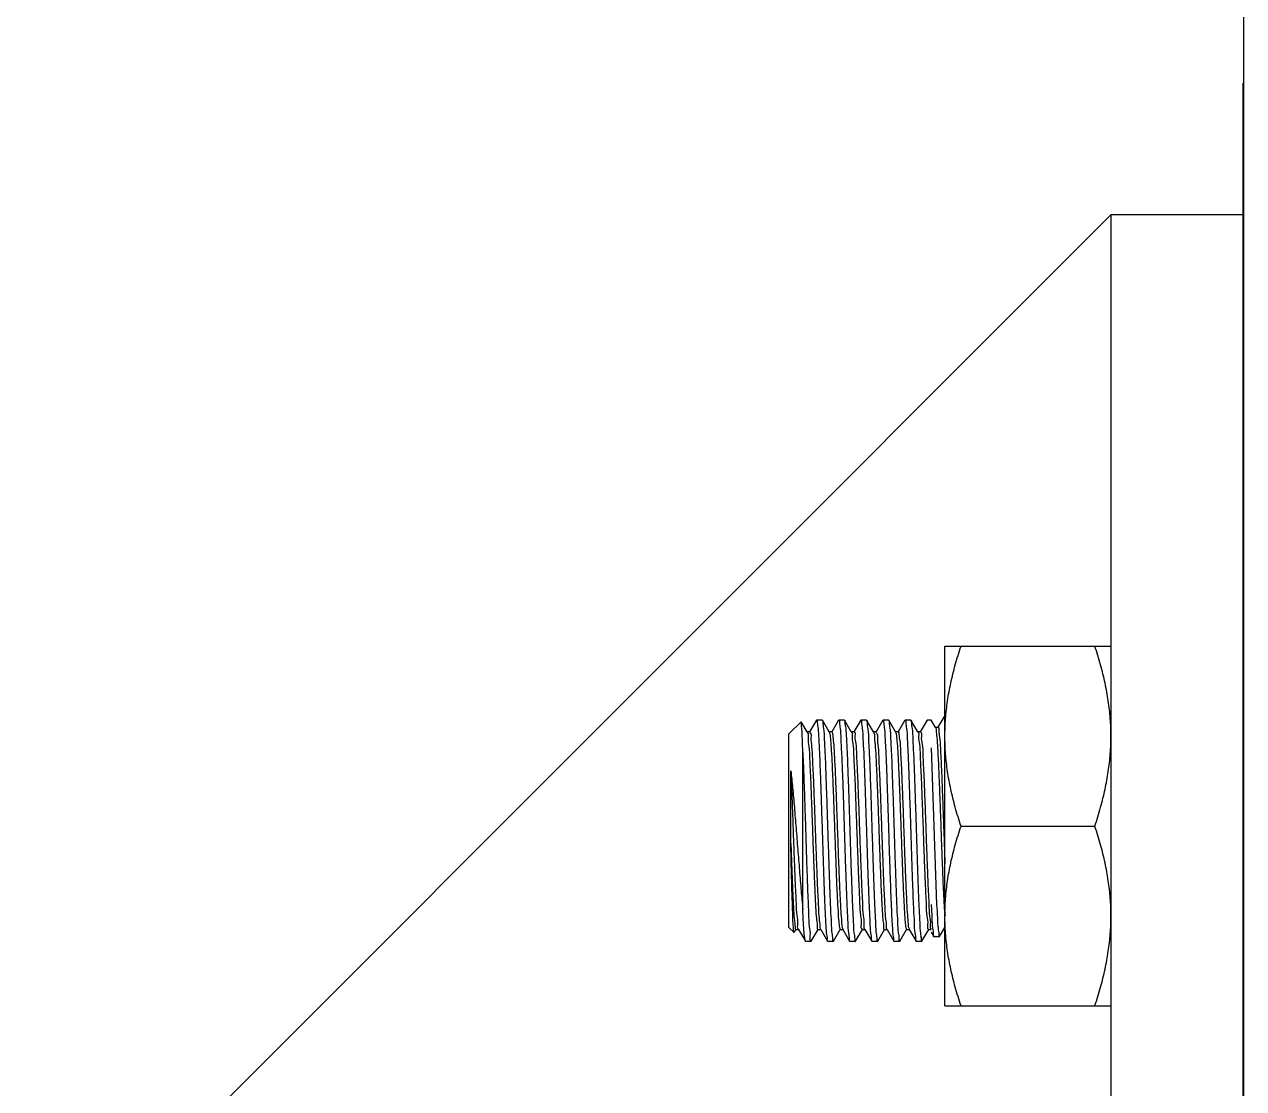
# Model space of a CAD drawing. Extents: x 815029915 to 815825525, y 579155098 to 579748855.
# Drawn here: x 815617232.6 to 815617569.9, y 579328802.5 to 579329096.9 of the extents above; entities that cross this region are included whole.
import ezdxf

# ---------------------------------------------------------------- set-up
doc = ezdxf.new("R2010")
doc.units = 0
doc.header["$LTSCALE"] = 100
doc.header["$MEASUREMENT"] = 0
doc.layers.add('02___PRT_ALL_AXES', color=7, linetype='Continuous')

msp = doc.modelspace()

# ---------------------------------------------------------------- linework, layer by layer
at = {"color": 0, "linetype": 'Continuous'}
for p, q in [((815617569.88, 579331245.92), (815617569.88, 579327846.51)), ((815617451.71, 579328904.41), (815617449.83, 579328901.16)), ((815617453.3, 579328904.46), (815617453.35, 579328904.41)), ((815617455.24, 579328901.15), (815617453.35, 579328904.41)), ((815617457.84, 579328904.41), (815617455.95, 579328901.16)), ((815617459.42, 579328904.46), (815617459.47, 579328904.41)), ((815617461.36, 579328901.15), (815617459.47, 579328904.41)), ((815617463.96, 579328904.41), (815617462.08, 579328901.16)), ((815617465.54, 579328904.46), (815617465.6, 579328904.41)), ((815617467.49, 579328901.15), (815617465.6, 579328904.41)), ((815617470.08, 579328904.41), (815617468.2, 579328901.16)), ((815617471.66, 579328904.46), (815617471.72, 579328904.41)), ((815617473.61, 579328901.15), (815617471.72, 579328904.41)), ((815617476.2, 579328904.41), (815617474.32, 579328901.16)), ((815617477.79, 579328904.46), (815617477.84, 579328904.41)), ((815617479.73, 579328901.15), (815617477.84, 579328904.41)), ((815617482.32, 579328904.41), (815617480.44, 579328901.16)), ((815617484.62, 579328902.42), (815617483.44, 579328904.46)), ((815617484.62, 579328902.42), (815617483.44, 579328904.46)), ((815617487.21, 579328905.69), (815617485.33, 579328902.44)), ((815617487.21, 579328905.69), (815617485.33, 579328902.44)), ((815617444.12, 579328900.63), (815617447.46, 579328903.97)), ((815617447.49, 579328903.96), (815617447.46, 579328903.97)), ((815617449.12, 579328901.15), (815617447.49, 579328903.96)), ((815617449.1, 579328901), (815617449.21, 579328900.93)), ((815617449.15, 579328901.09), (815617449.12, 579328901.15)), ((815617449.85, 579328901.15), (815617449.15, 579328901.15)), ((815617455.27, 579328901.09), (815617455.24, 579328901.15)), ((815617455.25, 579328901.08), (815617455.31, 579328900.96)), ((815617455.98, 579328901.15), (815617455.27, 579328901.15)), ((815617461.39, 579328901.09), (815617461.36, 579328901.15)), ((815617462.1, 579328901.15), (815617461.39, 579328901.15)), ((815617461.39, 579328901.09), (815617461.46, 579328901.1)), ((815617467.52, 579328901.09), (815617467.49, 579328901.15)), ((815617468.22, 579328901.15), (815617467.52, 579328901.15)), ((815617473.64, 579328901.09), (815617473.61, 579328901.15)), ((815617473.63, 579328901.09), (815617473.68, 579328900.97)), ((815617474.34, 579328901.15), (815617473.64, 579328901.15)), ((815617479.76, 579328901.09), (815617479.73, 579328901.15)), ((815617480.46, 579328901.15), (815617479.76, 579328901.15)), ((815617484.65, 579328902.37), (815617484.62, 579328902.42)), ((815617484.65, 579328902.37), (815617484.62, 579328902.42)), ((815617485.35, 579328902.42), (815617484.65, 579328902.42)), ((815617485.35, 579328902.42), (815617484.65, 579328902.42)), ((815617444.11, 579328847.07), (815617444.11, 579328900.63)), ((815617447.94, 579328852.19), (815617447.94, 579328895.48)), ((815617483.44, 579328896.76), (815617484.97, 579328853.48)), ((815617483.44, 579328896.76), (815617484.97, 579328853.48)), ((815617444.63, 579328870.21), (815617444.63, 579328890.4)), ((815617483.44, 579328853.48), (815617483.6, 579328850.26)), ((815617483.44, 579328853.48), (815617483.6, 579328850.26)), ((815617483.6, 579328850.26), (815617483.63, 579328849.67)), ((815617483.6, 579328850.26), (815617483.63, 579328849.67)), ((815617444.12, 579328847.07), (815617445.52, 579328845.66)), ((815617477.23, 579328846.97), (815617477.38, 579328846.63)), ((815617485.79, 579328844.56), (815617487.26, 579328847.12)), ((815617485.79, 579328844.56), (815617487.26, 579328847.12)), ((815617445.55, 579328845.68), (815617446.05, 579328846.54)), ((815617446.03, 579328846.55), (815617446.73, 579328846.55)), ((815617446.73, 579328846.6), (815617446.76, 579328846.55)), ((815617446.76, 579328846.55), (815617448.65, 579328843.29)), ((815617450.29, 579328843.29), (815617452.17, 579328846.54)), ((815617452.15, 579328846.55), (815617452.86, 579328846.55)), ((815617452.76, 579328846.68), (815617452.87, 579328846.59)), ((815617452.86, 579328846.6), (815617452.89, 579328846.55)), ((815617452.89, 579328846.55), (815617454.77, 579328843.29)), ((815617456.41, 579328843.29), (815617458.29, 579328846.54)), ((815617458.27, 579328846.55), (815617458.98, 579328846.55)), ((815617458.95, 579328846.75), (815617459.01, 579328846.62)), ((815617458.98, 579328846.6), (815617459.01, 579328846.55)), ((815617459.01, 579328846.55), (815617460.9, 579328843.29)), ((815617462.53, 579328843.29), (815617464.42, 579328846.54)), ((815617464.39, 579328846.55), (815617465.1, 579328846.55)), ((815617465.05, 579328846.72), (815617465.12, 579328846.7)), ((815617465.1, 579328846.6), (815617465.13, 579328846.55)), ((815617465.13, 579328846.55), (815617467.02, 579328843.29)), ((815617468.66, 579328843.29), (815617470.54, 579328846.54)), ((815617470.52, 579328846.55), (815617471.22, 579328846.55)), ((815617471.22, 579328846.6), (815617471.25, 579328846.55)), ((815617471.25, 579328846.55), (815617473.14, 579328843.29)), ((815617474.78, 579328843.29), (815617476.66, 579328846.54)), ((815617476.64, 579328846.55), (815617477.34, 579328846.55)), ((815617477.34, 579328846.6), (815617477.37, 579328846.55)), ((815617477.37, 579328846.55), (815617479.26, 579328843.29)), ((815617480.53, 579328844.43), (815617480.56, 579328844.38)), ((815617480.9, 579328843.29), (815617482.78, 579328846.54)), ((815617482.76, 579328846.55), (815617483.47, 579328846.55)), ((815617483.44, 579328845.79), (815617484.15, 579328844.56)), ((815617483.44, 579328845.79), (815617484.15, 579328844.56)), ((815617484.15, 579328844.56), (815617484.2, 579328844.52)), ((815617484.15, 579328844.56), (815617484.2, 579328844.52)), ((815617485.73, 579328844.52), (815617485.79, 579328844.56)), ((815617485.73, 579328844.52), (815617485.79, 579328844.56)), ((815617448.71, 579328843.24), (815617448.65, 579328843.29)), ((815617450.24, 579328843.24), (815617450.29, 579328843.29)), ((815617454.77, 579328843.29), (815617454.83, 579328843.24)), ((815617456.36, 579328843.24), (815617456.41, 579328843.29)), ((815617460.9, 579328843.29), (815617460.95, 579328843.24)), ((815617462.48, 579328843.24), (815617462.53, 579328843.29)), ((815617467.02, 579328843.29), (815617467.07, 579328843.24)), ((815617468.6, 579328843.24), (815617468.66, 579328843.29)), ((815617473.14, 579328843.29), (815617473.19, 579328843.24)), ((815617474.73, 579328843.24), (815617474.78, 579328843.29)), ((815617479.26, 579328843.29), (815617479.32, 579328843.24)), ((815617480.85, 579328843.24), (815617480.9, 579328843.29))]:
    msp.add_line(p, q, dxfattribs=at)
at = {"color": 0}
for p, q in [((815617569.64, 579329080.62), (815617569.64, 579328464.15)), ((815616989.63, 579328500.61), (815617533.18, 579329044.15)), ((815617533.18, 579329044.15), (815617533.18, 579328500.61)), ((815617569.64, 579329044.15), (815617533.18, 579329044.15))]:
    msp.add_line(p, q, dxfattribs=at)
at = {"color": 0, "linetype": 'Continuous'}
for points, start_tangent, end_tangent in [([(815617451.77, 579328904.46), (815617451.78, 579328904.46)], (1, 0), (0.998721, -0.050563)), ([(815617451.78, 579328904.46), (815617451.96, 579328903.87), (815617452.15, 579328902.13), (815617452.34, 579328899.3), (815617452.53, 579328895.49), (815617452.72, 579328890.86), (815617452.92, 579328885.56), (815617453.11, 579328879.82), (815617453.3, 579328873.85), (815617453.49, 579328867.88), (815617453.68, 579328862.14), (815617453.87, 579328856.84), (815617454.06, 579328852.2), (815617454.25, 579328848.4), (815617454.45, 579328845.57), (815617454.64, 579328843.83), (815617454.76, 579328843.25)], (0.998721, -0.050562), (0.898123, -0.439744)), ([(815617453.37, 579328904.44), (815617453.49, 579328903.87), (815617453.69, 579328902.07), (815617453.88, 579328899.15), (815617454.07, 579328895.31), (815617454.26, 579328890.68), (815617454.45, 579328885.3), (815617454.65, 579328879.45), (815617454.84, 579328873.49), (815617455.03, 579328867.6), (815617455.22, 579328861.92), (815617455.41, 579328856.64), (815617455.6, 579328852.06), (815617455.79, 579328848.31), (815617455.98, 579328845.52), (815617456.17, 579328843.82), (815617456.35, 579328843.24)], (0.900078, -0.43573), (0.998664, -0.051676)), ([(815617457.89, 579328904.46), (815617457.9, 579328904.46)], (1, 0), (0.998721, -0.050563)), ([(815617457.9, 579328904.46), (815617458.08, 579328903.87), (815617458.27, 579328902.13), (815617458.46, 579328899.3), (815617458.65, 579328895.49), (815617458.85, 579328890.86), (815617459.04, 579328885.56), (815617459.23, 579328879.82), (815617459.42, 579328873.85), (815617459.61, 579328867.88), (815617459.8, 579328862.14), (815617459.99, 579328856.84), (815617460.19, 579328852.2), (815617460.38, 579328848.4), (815617460.57, 579328845.57), (815617460.76, 579328843.83), (815617460.88, 579328843.25)], (0.998721, -0.050562), (0.898123, -0.439744)), ([(815617459.49, 579328904.44), (815617459.61, 579328903.88), (815617459.8, 579328902.17), (815617459.99, 579328899.4), (815617460.18, 579328895.67), (815617460.37, 579328891.09), (815617460.56, 579328885.8), (815617460.75, 579328880.11), (815617460.94, 579328874.23), (815617461.13, 579328868.27), (815617461.32, 579328862.42), (815617461.52, 579328857.02), (815617461.71, 579328852.37), (815617461.9, 579328848.54), (815617462.09, 579328845.62), (815617462.29, 579328843.83), (815617462.47, 579328843.24)], (0.893087, -0.449883), (0.998737, -0.050246)), ([(815617464.01, 579328904.46), (815617464.02, 579328904.46)], (1, 0), (0.998721, -0.050563)), ([(815617464.02, 579328904.46), (815617464.2, 579328903.87), (815617464.39, 579328902.13), (815617464.59, 579328899.3), (815617464.78, 579328895.49), (815617464.97, 579328890.86), (815617465.16, 579328885.56), (815617465.35, 579328879.82), (815617465.54, 579328873.85), (815617465.73, 579328867.88), (815617465.92, 579328862.14), (815617466.12, 579328856.84), (815617466.31, 579328852.2), (815617466.5, 579328848.4), (815617466.69, 579328845.57), (815617466.88, 579328843.83), (815617467, 579328843.25)], (0.998721, -0.050562), (0.898123, -0.439744)), ([(815617465.61, 579328904.45), (815617465.74, 579328903.83), (815617465.94, 579328901.91), (815617466.14, 579328898.8), (815617466.34, 579328894.74), (815617466.54, 579328889.85), (815617466.74, 579328884.2), (815617466.94, 579328878.13), (815617467.13, 579328871.98), (815617467.33, 579328865.93)], (0.915397, -0.402552), (0.032936, -0.999457)), ([(815617470.13, 579328904.46), (815617470.14, 579328904.46)], (1, 0), (0.998275, -0.05872)), ([(815617470.14, 579328904.46), (815617470.31, 579328903.95), (815617470.49, 579328902.43), (815617470.67, 579328899.95), (815617470.85, 579328896.6), (815617471.03, 579328892.48), (815617471.21, 579328887.75), (815617471.38, 579328882.54), (815617471.56, 579328877.05), (815617471.74, 579328871.45), (815617471.92, 579328865.93)], (0.998275, -0.05872), (0.032936, -0.999457)), ([(815617471.73, 579328904.44), (815617471.85, 579328903.88), (815617472.04, 579328902.17), (815617472.23, 579328899.4), (815617472.42, 579328895.66), (815617472.61, 579328891.08), (815617472.8, 579328885.79), (815617472.99, 579328880.11), (815617473.18, 579328874.22), (815617473.37, 579328868.26), (815617473.57, 579328862.41), (815617473.76, 579328857.02), (815617473.95, 579328852.38), (815617474.14, 579328848.54), (815617474.34, 579328845.62), (815617474.53, 579328843.83), (815617474.72, 579328843.24)], (0.893109, -0.44984), (0.998739, -0.050197)), ([(815617476.26, 579328904.46), (815617476.27, 579328904.46)], (1, 0), (0.998721, -0.050563)), ([(815617476.27, 579328904.46), (815617476.45, 579328903.87), (815617476.64, 579328902.13), (815617476.83, 579328899.3), (815617477.02, 579328895.49), (815617477.21, 579328890.86), (815617477.4, 579328885.56), (815617477.6, 579328879.82), (815617477.79, 579328873.85), (815617477.98, 579328867.88), (815617478.17, 579328862.14), (815617478.36, 579328856.84), (815617478.55, 579328852.2), (815617478.74, 579328848.4), (815617478.93, 579328845.57), (815617479.13, 579328843.83), (815617479.25, 579328843.25)], (0.998721, -0.050562), (0.898123, -0.439744)), ([(815617477.86, 579328904.44), (815617477.98, 579328903.87), (815617478.17, 579328902.07), (815617478.37, 579328899.14), (815617478.56, 579328895.29), (815617478.75, 579328890.67), (815617478.94, 579328885.31), (815617479.14, 579328879.47), (815617479.33, 579328873.51), (815617479.52, 579328867.61), (815617479.71, 579328861.94), (815617479.9, 579328856.66), (815617480.09, 579328852.08), (815617480.28, 579328848.32), (815617480.47, 579328845.52), (815617480.66, 579328843.82), (815617480.84, 579328843.24)], (0.900446, -0.434968), (0.998664, -0.051681)), ([(815617482.38, 579328904.46), (815617482.39, 579328904.46)], (1, 0), (0.998721, -0.050563)), ([(815617447.94, 579328895.48), (815617447.82, 579328899.19), (815617447.7, 579328901.9), (815617447.58, 579328903.51), (815617447.47, 579328903.99)], (-0.029101, 0.999576), (-0.82023, -0.572034)), ([(815617449.21, 579328900.93), (815617449.42, 579328899.61), (815617449.62, 579328897.14), (815617449.83, 579328893.63), (815617450.04, 579328889.23), (815617450.24, 579328884.14), (815617450.45, 579328878.59), (815617450.66, 579328872.83), (815617450.86, 579328867.11), (815617451.07, 579328861.7), (815617451.28, 579328856.83), (815617451.48, 579328852.72), (815617451.69, 579328849.56), (815617451.9, 579328847.48), (815617452.1, 579328846.59), (815617452.11, 579328846.6)], (0.783308, -0.621634), (0.777902, 0.628386)), ([(815617449.81, 579328901.03), (815617449.98, 579328900.93), (815617450.18, 579328899.61), (815617450.39, 579328897.14), (815617450.6, 579328893.63), (815617450.8, 579328889.23), (815617451.01, 579328884.14), (815617451.21, 579328878.59), (815617451.42, 579328872.83), (815617451.63, 579328867.11), (815617451.83, 579328861.7), (815617452.04, 579328856.83), (815617452.25, 579328852.72), (815617452.45, 579328849.56), (815617452.66, 579328847.48), (815617452.76, 579328846.68)], (0.938538, -0.345177), (0.315215, -0.94902)), ([(815617455.31, 579328900.96), (815617455.41, 579328900.6), (815617455.61, 579328898.87), (815617455.82, 579328896.01), (815617456.02, 579328892.16), (815617456.23, 579328887.5), (815617456.44, 579328882.22), (815617456.64, 579328876.57), (815617456.85, 579328870.79), (815617457.06, 579328865.16), (815617457.26, 579328859.91), (815617457.47, 579328855.28), (815617457.68, 579328851.49), (815617457.88, 579328848.7), (815617458.09, 579328847.03), (815617458.28, 579328846.57)], (0.330487, -0.94381), (0.789874, -0.61327)), ([(815617455.97, 579328901.14), (815617456.17, 579328900.6), (815617456.38, 579328898.87), (815617456.58, 579328896.01), (815617456.79, 579328892.16), (815617457, 579328887.5), (815617457.2, 579328882.22), (815617457.41, 579328876.57), (815617457.62, 579328870.79), (815617457.82, 579328865.16), (815617458.03, 579328859.91), (815617458.24, 579328855.28), (815617458.44, 579328851.49), (815617458.65, 579328848.7), (815617458.86, 579328847.03), (815617458.95, 579328846.75)], (0.87635, -0.481675), (0.367043, -0.930204)), ([(815617461.46, 579328901.1), (815617461.6, 579328900.13), (815617461.81, 579328897.98), (815617462.01, 579328894.76), (815617462.22, 579328890.6), (815617462.43, 579328885.69), (815617462.63, 579328880.25), (815617462.84, 579328874.53), (815617463.05, 579328868.77), (815617463.25, 579328863.25), (815617463.46, 579328858.19), (815617463.67, 579328853.84), (815617463.87, 579328850.38), (815617464.08, 579328847.97), (815617464.28, 579328846.72), (815617464.41, 579328846.69)], (0.918687, -0.394986), (0.991844, -0.127461)), ([(815617462.14, 579328901.08), (815617462.16, 579328901.09), (815617462.37, 579328900.13), (815617462.57, 579328897.98), (815617462.78, 579328894.76), (815617462.99, 579328890.6), (815617463.19, 579328885.69), (815617463.4, 579328880.25), (815617463.6, 579328874.53), (815617463.81, 579328868.77), (815617464.02, 579328863.25), (815617464.22, 579328858.19), (815617464.43, 579328853.84), (815617464.64, 579328850.38), (815617464.84, 579328847.97), (815617465.05, 579328846.72)], (0.814413, 0.580286), (0.927015, -0.375024)), ([(815617467.46, 579328901.02), (815617467.59, 579328900.89), (815617467.8, 579328899.5), (815617468, 579328896.96), (815617468.21, 579328893.39), (815617468.41, 579328888.94), (815617468.62, 579328883.82), (815617468.83, 579328878.25), (815617469.03, 579328872.49), (815617469.24, 579328866.78)], (0.782104, -0.623148), (0.036929, -0.999318)), ([(815617468.17, 579328901.06), (815617468.35, 579328900.89), (815617468.56, 579328899.5), (815617468.77, 579328896.96), (815617468.97, 579328893.39), (815617469.18, 579328888.94), (815617469.39, 579328883.82), (815617469.59, 579328878.25), (815617469.8, 579328872.49), (815617470.01, 579328866.78)], (0.870711, -0.491794), (0.036929, -0.999318)), ([(815617473.68, 579328900.97), (815617473.78, 579328900.54), (815617473.99, 579328898.73), (815617474.2, 579328895.81), (815617474.4, 579328891.91), (815617474.61, 579328887.2), (815617474.82, 579328881.89), (815617475.02, 579328876.23), (815617475.23, 579328870.45), (815617475.44, 579328864.83), (815617475.64, 579328859.62), (815617475.85, 579328855.03), (815617476.06, 579328851.3), (815617476.26, 579328848.57), (815617476.47, 579328846.97), (815617476.66, 579328846.58)], (0.303131, -0.952949), (0.766165, -0.642644)), ([(815617474.34, 579328901.15), (815617474.55, 579328900.54), (815617474.76, 579328898.73), (815617474.96, 579328895.81), (815617475.17, 579328891.91), (815617475.38, 579328887.2), (815617475.58, 579328881.89), (815617475.79, 579328876.23), (815617475.99, 579328870.45), (815617476.2, 579328864.83), (815617476.41, 579328859.62), (815617476.61, 579328855.03), (815617476.82, 579328851.3), (815617477.03, 579328848.57), (815617477.23, 579328846.97)], (1, 0.000602), (0.337289, -0.941401)), ([(815617479.75, 579328901.06), (815617479.77, 579328901.07), (815617479.98, 579328900.03), (815617480.19, 579328897.82), (815617480.39, 579328894.54), (815617480.6, 579328890.33), (815617480.8, 579328885.38), (815617481.01, 579328879.92), (815617481.22, 579328874.19), (815617481.42, 579328868.44), (815617481.63, 579328862.93), (815617481.84, 579328857.91), (815617482.04, 579328853.61), (815617482.25, 579328850.21), (815617482.46, 579328847.87), (815617482.66, 579328846.69), (815617482.74, 579328846.69)], (0.868246, 0.496134), (0.991789, 0.127882)), ([(815617479.75, 579328901.06), (815617479.77, 579328901.07)], (0.868246, 0.496134), (0.917795, 0.397054)), ([(815617480.51, 579328901.06), (815617480.54, 579328901.07), (815617480.74, 579328900.03), (815617480.95, 579328897.82), (815617481.16, 579328894.54), (815617481.36, 579328890.33), (815617481.57, 579328885.38), (815617481.78, 579328879.92), (815617481.98, 579328874.19), (815617482.19, 579328868.44), (815617482.4, 579328862.93), (815617482.6, 579328857.91), (815617482.81, 579328853.61), (815617483.02, 579328850.21), (815617483.22, 579328847.87), (815617483.43, 579328846.69)], (0.870821, 0.491601), (0.997754, -0.066981)), ([(815617484.67, 579328902.38), (815617484.82, 579328901.66), (815617485.02, 579328899.72), (815617485.23, 579328896.68), (815617485.44, 579328892.67), (815617485.64, 579328887.88), (815617485.85, 579328882.52), (815617486.06, 579328876.83), (815617486.26, 579328871.06), (815617486.47, 579328865.47), (815617486.67, 579328860.32), (815617486.88, 579328855.82)], (0.537021, -0.843569), (0.050418, -0.998728)), ([(815617484.67, 579328902.38), (815617484.82, 579328901.66), (815617485.02, 579328899.72), (815617485.23, 579328896.68), (815617485.44, 579328892.67), (815617485.64, 579328887.88), (815617485.85, 579328882.52), (815617486.06, 579328876.83), (815617486.26, 579328871.06), (815617486.47, 579328865.47), (815617486.67, 579328860.32), (815617486.88, 579328855.82)], (0.537021, -0.843569), (0.050418, -0.998728)), ([(815617485.36, 579328902.41), (815617485.37, 579328902.41), (815617485.58, 579328901.66), (815617485.79, 579328899.72), (815617485.99, 579328896.68), (815617486.2, 579328892.67), (815617486.41, 579328887.88), (815617486.61, 579328882.52), (815617486.82, 579328876.83), (815617487.03, 579328871.06), (815617487.23, 579328865.47), (815617487.26, 579328864.71)], (0.789791, 0.613375), (0.038578, -0.999256)), ([(815617485.36, 579328902.41), (815617485.37, 579328902.41), (815617485.58, 579328901.66), (815617485.79, 579328899.72), (815617485.99, 579328896.68), (815617486.2, 579328892.67), (815617486.41, 579328887.88), (815617486.61, 579328882.52), (815617486.82, 579328876.83), (815617487.03, 579328871.06), (815617487.23, 579328865.47), (815617487.26, 579328864.71)], (0.789791, 0.613375), (0.038578, -0.999256)), ([(815617447.94, 579328895.48), (815617448.14, 579328890.66), (815617448.34, 579328885.14), (815617448.54, 579328879.15), (815617448.74, 579328872.95), (815617448.93, 579328866.78), (815617449.13, 579328860.9), (815617449.33, 579328855.56), (815617449.53, 579328850.98), (815617449.73, 579328847.34), (815617449.93, 579328844.79), (815617450.12, 579328843.44), (815617450.28, 579328843.37)], (0.04495, -0.998989), (0.952491, -0.304567)), ([(815617444.63, 579328890.4), (815617445.11, 579328885.73), (815617445.6, 579328880.33), (815617446.07, 579328874.56), (815617446.54, 579328868.69), (815617447.01, 579328862.84), (815617447.48, 579328857.23), (815617447.94, 579328852.19)], (0.112801, -0.993618), (0.098603, -0.995127)), ([(815617444.63, 579328890.4), (815617444.83, 579328885.5), (815617445.04, 579328880.08), (815617445.24, 579328874.38), (815617445.45, 579328868.66), (815617445.65, 579328863.17), (815617445.86, 579328858.15), (815617446.07, 579328853.83), (815617446.27, 579328850.39), (815617446.48, 579328847.99), (815617446.68, 579328846.73), (815617446.76, 579328846.7)], (0.044847, -0.998994), (0.953086, -0.3027)), ([(815617444.63, 579328870.21), (815617444.82, 579328864.89), (815617445.02, 579328859.94), (815617445.21, 579328855.54), (815617445.41, 579328851.87), (815617445.6, 579328849.09), (815617445.8, 579328847.3), (815617446, 579328846.57), (815617446.01, 579328846.58)], (0.035994, -0.999352), (0.779481, 0.626426)), ([(815617445.52, 579328845.66), (815617445.39, 579328846.37), (815617445.26, 579328848.21), (815617445.14, 579328851.11), (815617445.01, 579328854.91), (815617444.88, 579328859.53), (815617444.75, 579328864.73), (815617444.63, 579328870.21)], (-0.707111, 0.707102), (-0.022759, 0.999741)), ([(815617467.33, 579328865.93), (815617467.51, 579328860.56), (815617467.69, 579328855.62), (815617467.88, 579328851.37), (815617468.06, 579328847.9), (815617468.24, 579328845.34), (815617468.42, 579328843.77), (815617468.59, 579328843.24)], (0.032936, -0.999457), (0.998394, -0.056644)), ([(815617469.24, 579328866.78), (815617469.45, 579328861.4), (815617469.65, 579328856.57), (815617469.86, 579328852.51), (815617470.07, 579328849.41), (815617470.27, 579328847.4), (815617470.48, 579328846.57), (815617470.49, 579328846.58)], (0.036929, -0.999318), (0.766171, 0.642637)), ([(815617470.01, 579328866.78), (815617470.21, 579328861.4), (815617470.42, 579328856.57), (815617470.63, 579328852.51), (815617470.83, 579328849.41), (815617471.04, 579328847.4), (815617471.2, 579328846.58)], (0.036929, -0.999318), (0.77551, -0.631336)), ([(815617471.92, 579328865.93), (815617472.08, 579328861.22), (815617472.24, 579328856.84), (815617472.4, 579328852.92), (815617472.56, 579328849.56), (815617472.72, 579328846.85), (815617472.88, 579328844.86), (815617473.04, 579328843.65), (815617473.12, 579328843.26)], (0.032936, -0.999457), (0.775858, -0.630908)), ([(815617486.88, 579328855.82), (815617487.09, 579328852.2), (815617487.28, 579328850.26)], (0.050418, -0.998728), (0.053106, -0.998589)), ([(815617486.88, 579328855.82), (815617487.09, 579328852.2), (815617487.28, 579328850.26)], (0.050418, -0.998728), (0.053106, -0.998589)), ([(815617448.66, 579328843.29), (815617448.52, 579328843.82), (815617448.32, 579328845.56), (815617448.13, 579328848.39), (815617447.94, 579328852.19)], (-0.466791, 0.884368), (-0.044991, 0.998987)), ([(815617484.97, 579328853.48), (815617485.16, 579328849.72), (815617485.35, 579328846.85), (815617485.54, 579328845.1), (815617485.72, 579328844.52)], (0.044971, -0.998988), (0.99868, -0.051362)), ([(815617484.97, 579328853.48), (815617485.16, 579328849.72), (815617485.35, 579328846.85), (815617485.54, 579328845.1), (815617485.72, 579328844.52)], (0.044971, -0.998988), (0.99868, -0.051362)), ([(815617483.63, 579328849.67), (815617483.82, 579328846.85), (815617484.01, 579328845.1), (815617484.13, 579328844.53)], (0.040352, -0.999186), (0.898123, -0.439744)), ([(815617483.63, 579328849.67), (815617483.82, 579328846.85), (815617484.01, 579328845.1), (815617484.13, 579328844.53)], (0.040352, -0.999186), (0.898123, -0.439744)), ([(815617480.49, 579328844.52), (815617480.53, 579328844.52)], (0.997754, -0.066981), (0.999569, 0.029353)), ([(815617485.72, 579328844.52), (815617485.73, 579328844.52)], (0.99868, -0.051362), (1, 0)), ([(815617485.72, 579328844.52), (815617485.73, 579328844.52)], (0.99868, -0.051362), (1, 0)), ([(815617456.35, 579328843.24), (815617456.36, 579328843.24)], (0.998664, -0.051676), (1, 0)), ([(815617462.47, 579328843.24), (815617462.48, 579328843.24)], (0.998737, -0.050245), (1, 0)), ([(815617468.59, 579328843.24), (815617468.6, 579328843.24)], (0.998394, -0.056644), (1, 0)), ([(815617474.72, 579328843.24), (815617474.73, 579328843.24)], (0.998739, -0.050198), (1, 0)), ([(815617480.84, 579328843.24), (815617480.85, 579328843.24)], (0.998664, -0.05168), (1, 0))]:
    msp.add_spline(points, degree=3, dxfattribs=dict(at, start_tangent=start_tangent, end_tangent=end_tangent))
at = {"layer": '02___PRT_ALL_AXES', "color": 0, "linetype": 'Continuous'}
for p, q in [((815617487.26, 579328924.87), (815617533.18, 579328924.87)), ((815617487.26, 579328825.38), (815617487.26, 579328924.87)), ((815617487.26, 579328825.38), (815617487.26, 579328924.87)), ((815617533.18, 579328924.87), (815617533.18, 579328825.38)), ((815617453.3, 579328904.46), (815617451.77, 579328904.46)), ((815617459.42, 579328904.46), (815617457.89, 579328904.46)), ((815617465.54, 579328904.46), (815617464.01, 579328904.46)), ((815617471.66, 579328904.46), (815617470.13, 579328904.46)), ((815617477.79, 579328904.46), (815617476.26, 579328904.46)), ((815617483.44, 579328904.46), (815617482.38, 579328904.46)), ((815617491.71, 579328875.13), (815617528.74, 579328875.13)), ((815617485.73, 579328844.52), (815617484.2, 579328844.52)), ((815617485.73, 579328844.52), (815617484.2, 579328844.52)), ((815617450.24, 579328843.24), (815617448.71, 579328843.24)), ((815617456.36, 579328843.24), (815617454.83, 579328843.24)), ((815617462.48, 579328843.24), (815617460.95, 579328843.24)), ((815617468.6, 579328843.24), (815617467.07, 579328843.24)), ((815617474.73, 579328843.24), (815617473.19, 579328843.24)), ((815617480.85, 579328843.24), (815617479.32, 579328843.24)), ((815617487.26, 579328825.38), (815617533.18, 579328825.38))]:
    msp.add_line(p, q, dxfattribs=at)
for points, start_tangent, end_tangent in [([(815617487.26, 579328900), (815617487.45, 579328904.88), (815617487.99, 579328909.76), (815617488.89, 579328914.68), (815617490.12, 579328919.68), (815617491.71, 579328924.87)], (0, 1), (0.316228, 0.948683)), ([(815617487.26, 579328900), (815617487.45, 579328904.88), (815617487.99, 579328909.76), (815617488.89, 579328914.68), (815617490.12, 579328919.68), (815617491.71, 579328924.87)], (0, 1), (0.316228, 0.948683)), ([(815617533.18, 579328900), (815617533, 579328904.88), (815617532.45, 579328909.76), (815617531.56, 579328914.68), (815617530.32, 579328919.68), (815617528.74, 579328924.87)], (0, 1), (-0.316228, 0.948683)), ([(815617491.71, 579328875.13), (815617490.12, 579328880.31), (815617488.89, 579328885.32), (815617487.99, 579328890.23), (815617487.45, 579328895.12), (815617487.26, 579328900)], (-0.316228, 0.948683), (-0.000001, 1)), ([(815617491.71, 579328875.13), (815617490.12, 579328880.31), (815617488.89, 579328885.32), (815617487.99, 579328890.23), (815617487.45, 579328895.12), (815617487.26, 579328900)], (-0.316228, 0.948683), (-0.000001, 1)), ([(815617528.74, 579328875.13), (815617530.32, 579328880.31), (815617531.56, 579328885.32), (815617532.45, 579328890.23), (815617533, 579328895.12), (815617533.18, 579328900)], (0.316228, 0.948683), (0.000001, 1)), ([(815617487.26, 579328850.26), (815617487.45, 579328855.14), (815617487.99, 579328860.02), (815617488.89, 579328864.94), (815617490.12, 579328869.94), (815617491.71, 579328875.13)], (0, 1), (0.316228, 0.948683)), ([(815617487.26, 579328850.26), (815617487.45, 579328855.14), (815617487.99, 579328860.02), (815617488.89, 579328864.94), (815617490.12, 579328869.94), (815617491.71, 579328875.13)], (0, 1), (0.316228, 0.948683)), ([(815617533.18, 579328850.26), (815617533, 579328855.14), (815617532.45, 579328860.02), (815617531.56, 579328864.94), (815617530.32, 579328869.94), (815617528.74, 579328875.13)], (0, 1), (-0.316228, 0.948683)), ([(815617491.71, 579328825.38), (815617490.12, 579328830.57), (815617488.89, 579328835.57), (815617487.99, 579328840.49), (815617487.45, 579328845.37), (815617487.26, 579328850.26)], (-0.316228, 0.948683), (-0.000001, 1)), ([(815617491.71, 579328825.38), (815617490.12, 579328830.57), (815617488.89, 579328835.57), (815617487.99, 579328840.49), (815617487.45, 579328845.37), (815617487.26, 579328850.26)], (-0.316228, 0.948683), (-0.000001, 1)), ([(815617528.74, 579328825.38), (815617530.32, 579328830.57), (815617531.56, 579328835.57), (815617532.45, 579328840.49), (815617533, 579328845.37), (815617533.18, 579328850.26)], (0.316228, 0.948683), (0.000001, 1))]:
    msp.add_spline(points, degree=3, dxfattribs=dict(at, start_tangent=start_tangent, end_tangent=end_tangent))

doc.saveas('drawing.dxf')
